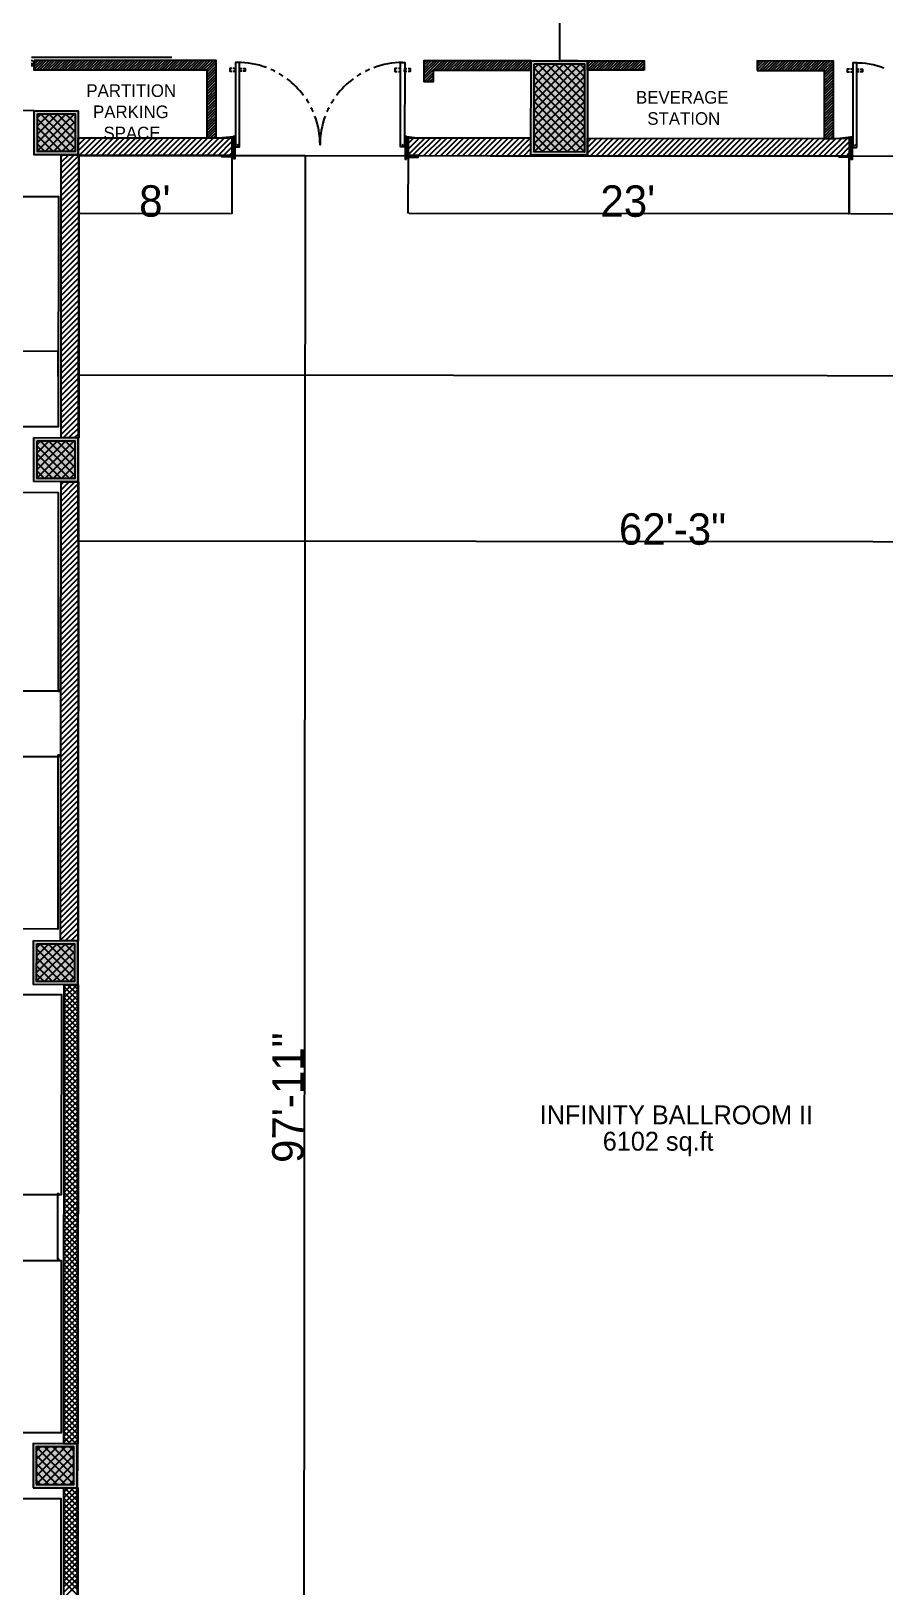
# Model space of a CAD drawing. Header units: millimetres. Extents: x -957 to 3394, y -3 to 3008.
# Drawn here: x 683 to 1217, y 1231 to 2205 of the extents above; entities that cross this region are included whole.
import ezdxf

# ---------------------------------------------------------------- set-up
doc = ezdxf.new("R2010")
doc.units = ezdxf.units.MM
for name, color, linetype in [('HATCHES', 7, 'CONTINUOUS'), ('PDF_0', 7, 'CONTINUOUS'), ('PDF_FRAMING-COLUMN', 7, 'CONTINUOUS'), ('PDF_FRAMING-COLUMN_HATCH', 7, 'CONTINUOUS'), ('PDF_HATCH', 7, 'CONTINUOUS'), ('PDF_I-DOOR', 7, 'CONTINUOUS'), ('PDF_I-DOOR-OPEN', 7, 'CONTINUOUS'), ('PDF_I-FURN-FIXD', 7, 'CONTINUOUS'), ('PDF_ID_LAYER', 7, 'CONTINUOUS'), ('PDF_SHREM-CAD_6_CABLE', 7, 'CONTINUOUS'), ('PDF_SHREM_ACOUSTIC_WALL', 7, 'CONTINUOUS'), ('PDF_SHREM_COMMENTS', 7, 'CONTINUOUS'), ('PDF_SHREM_NON_ACOUSTIC_WAL', 7, 'CONTINUOUS'), ('PDF_TEXT', 7, 'CONTINUOUS')]:
    doc.layers.add(name, color=color, linetype=linetype)
doc.styles.add('PDF_ARIAL', font='PDF_ARIAL')

msp = doc.modelspace()

# ---------------------------------------------------------------- linework, layer by layer
at = {"layer": 'HATCHES', "color": 253}
msp.add_lwpolyline([(712.53, 2126.9), (3285.08, 2124.7), (3284.08, 953.45), (711.53, 951.72), (712.53, 2126.9)], dxfattribs=at)
at = {"layer": 'PDF_0'}
for points in [[(1013.37, 2355.95), (1013.22, 2186.82)], [(682.65, 2186.44), (684.38, 2185.74), (684.38, 2182.99), (682.65, 2182.99)], [(1013.02, 2185.84), (1013.42, 2186.23)], [(1024.62, 2186.03), (1013.21, 2186.04)], [(712.53, 2126.9), (712.5, 2090.67)], [(783.78, 2126.85), (853.95, 2126.79)], [(808.26, 2126.82), (808.23, 2090.59)], [(853.74, 2126.59), (854.14, 2126.98)], [(918.39, 2126.73), (918.35, 2090.68)], [(712.3, 2090.48), (712.7, 2090.87)], [(713.29, 2090.67), (807.44, 2090.59)], [(808.03, 2090.4), (808.43, 2090.79)], [(918.16, 2090.49), (918.55, 2090.88)], [(919.14, 2090.68), (1193.57, 2090.45)], [(1195.14, 2090.45), (1303.69, 2090.36)], [(712.49, 2080.25), (712.41, 1989.58)], [(403.45, 2004.72), (698.86, 2004.46)], [(699.45, 2004.27), (699.84, 2004.66)], [(699.63, 1988.68), (699.64, 2004.47)], [(712.22, 1989.4), (712.61, 1989.79)], [(711.94, 1936.55), (711.89, 1885.75)], [(711.7, 1885.56), (712.09, 1885.95)]]:
    msp.add_lwpolyline(points, dxfattribs=at)
for points in [[(1194.35, 2090.44), (1194.39, 2126.49)], [(1194.55, 2090.65), (1194.16, 2090.25)]]:
    msp.add_lwpolyline(points, close=True, dxfattribs=at)
at = {"layer": 'PDF_FRAMING-COLUMN'}
for points in [[(995.33, 2186.05), (1030.72, 2186.02), (1030.67, 2127.03), (995.28, 2127.06)], [(997.29, 2184.09), (1028.76, 2184.06), (1028.71, 2129), (997.24, 2129.02)], [(684.59, 2154.85), (712.12, 2154.83), (712.1, 2127.3), (684.57, 2127.32)], [(686.56, 2152.89), (710.15, 2152.87), (710.13, 2129.27), (686.54, 2129.29)], [(684.42, 1950.34), (711.95, 1950.31), (711.92, 1922.78), (684.39, 1922.81)], [(686.38, 1948.37), (709.98, 1948.35), (709.96, 1924.75), (686.36, 1924.77)], [(684.15, 1635.7), (711.68, 1635.67), (711.65, 1608.14), (684.12, 1608.16)], [(686.11, 1633.73), (709.71, 1633.71), (709.69, 1610.11), (686.09, 1610.13)], [(683.85, 1293.52), (711.39, 1293.5), (711.41, 1321.03), (683.88, 1321.05)], [(685.82, 1295.49), (709.42, 1295.47), (709.44, 1319.07), (685.84, 1319.09)]]:
    msp.add_lwpolyline(points, close=True, dxfattribs=at)
at = {"layer": 'PDF_FRAMING-COLUMN_HATCH'}
for points in [[(997.26, 2149.97), (1028.75, 2181.41)], [(997.27, 2160.4), (1020.98, 2184.07)], [(997.27, 2155.18), (1026.19, 2184.06)], [(997.28, 2176.04), (1005.33, 2184.08)], [(997.28, 2170.83), (1010.55, 2184.07)], [(997.28, 2165.61), (1015.76, 2184.07)], [(997.29, 2181.26), (1000.12, 2184.08)], [(1028.73, 2149.94), (997.29, 2181.43)], [(1028.73, 2155.16), (999.85, 2184.08)], [(1028.74, 2160.37), (1005.07, 2184.08)], [(1028.74, 2165.59), (1010.28, 2184.07)], [(1028.74, 2170.8), (1015.5, 2184.07)], [(1028.75, 2176.02), (1020.71, 2184.07)], [(1028.75, 2181.23), (1025.93, 2184.06)], [(997.25, 2139.54), (1028.74, 2170.98)], [(997.26, 2144.75), (1028.75, 2176.19)], [(1028.72, 2144.73), (997.28, 2176.22)], [(1028.72, 2139.51), (997.28, 2171)], [(997.24, 2129.11), (1028.74, 2160.55)], [(997.25, 2134.33), (1028.74, 2165.76)], [(1028.71, 2129.08), (997.27, 2160.58)], [(1028.71, 2134.3), (997.28, 2165.79)], [(686.54, 2140.1), (699.34, 2152.88)], [(686.54, 2134.88), (704.56, 2152.87)], [(686.54, 2129.67), (709.77, 2152.87)], [(686.55, 2150.53), (688.92, 2152.88)], [(686.55, 2145.31), (694.13, 2152.88)], [(710.14, 2131.21), (688.5, 2152.89)], [(710.14, 2136.43), (693.71, 2152.88)], [(710.14, 2141.64), (698.93, 2152.88)], [(710.15, 2146.86), (704.14, 2152.87)], [(710.15, 2152.07), (709.36, 2152.87)], [(1023.58, 2129), (997.27, 2155.36)], [(1002.37, 2129.02), (1028.73, 2155.33)], [(706.86, 2129.27), (686.55, 2149.62)], [(701.65, 2129.28), (686.55, 2144.4)], [(691.37, 2129.28), (710.15, 2148.03)], [(696.58, 2129.28), (710.15, 2142.82)], [(1018.37, 2129), (997.26, 2150.15)], [(1013.15, 2129.01), (997.26, 2144.93)], [(1007.58, 2129.01), (1028.73, 2150.12)], [(1012.8, 2129.01), (1028.72, 2144.91)], [(696.43, 2129.28), (686.54, 2139.19)], [(691.22, 2129.28), (686.54, 2133.97)], [(701.8, 2129.28), (710.14, 2137.6)], [(707.01, 2129.27), (710.14, 2132.39)], [(1007.94, 2129.01), (997.25, 2139.72)], [(1002.72, 2129.02), (997.25, 2134.5)], [(1018.01, 2129.01), (1028.72, 2139.69)], [(1023.23, 2129), (1028.71, 2134.48)], [(997.51, 2129.02), (997.24, 2129.29)], [(1028.44, 2129), (1028.71, 2129.26)], [(686.36, 1925.15), (709.6, 1948.35)], [(686.37, 1940.8), (693.96, 1948.36)], [(686.37, 1935.58), (699.17, 1948.36)], [(686.37, 1930.37), (704.38, 1948.35)], [(686.38, 1946.01), (688.74, 1948.37)], [(709.96, 1926.7), (688.33, 1948.37)], [(709.96, 1931.91), (693.54, 1948.36)], [(709.97, 1937.13), (698.75, 1948.36)], [(709.97, 1942.34), (703.97, 1948.35)], [(709.98, 1947.55), (709.18, 1948.35)], [(701.47, 1924.76), (686.37, 1939.89)], [(706.69, 1924.75), (686.38, 1945.1)], [(691.19, 1924.77), (709.97, 1943.52)], [(696.41, 1924.76), (709.97, 1938.3)], [(691.05, 1924.77), (686.36, 1929.46)], [(696.26, 1924.76), (686.37, 1934.67)], [(701.62, 1924.76), (709.97, 1933.09)], [(706.84, 1924.75), (709.96, 1927.87)], [(686.09, 1610.51), (709.33, 1633.71)], [(686.1, 1620.94), (698.9, 1633.72)], [(686.1, 1615.72), (704.12, 1633.71)], [(701.21, 1610.12), (686.1, 1625.24)], [(686.11, 1631.37), (688.47, 1633.73)], [(686.11, 1626.15), (693.69, 1633.72)], [(706.42, 1610.11), (686.11, 1630.46)], [(709.69, 1612.05), (688.06, 1633.73)], [(690.93, 1610.13), (709.71, 1628.87)], [(709.7, 1617.27), (693.27, 1633.72)], [(709.7, 1622.48), (698.49, 1633.72)], [(709.7, 1627.7), (703.7, 1633.71)], [(709.71, 1632.91), (708.91, 1633.71)], [(695.99, 1610.12), (686.1, 1620.03)], [(696.14, 1610.12), (709.7, 1623.66)], [(701.35, 1610.12), (709.7, 1618.44)], [(690.78, 1610.13), (686.1, 1614.81)], [(706.57, 1610.11), (709.69, 1613.23)], [(685.82, 1295.49), (709.44, 1319.07)], [(685.83, 1305.92), (699.01, 1319.07)], [(685.83, 1300.7), (704.23, 1319.07)], [(709.42, 1295.47), (685.84, 1319.09)], [(685.84, 1316.35), (688.58, 1319.08)], [(685.84, 1311.13), (693.8, 1319.08)], [(704.21, 1295.47), (685.84, 1313.87)], [(691.04, 1295.48), (709.44, 1313.85)], [(709.42, 1300.68), (691.06, 1319.08)], [(709.43, 1305.9), (696.27, 1319.08)], [(709.43, 1311.11), (701.49, 1319.07)], [(709.44, 1316.33), (706.7, 1319.07)], [(698.99, 1295.48), (685.83, 1308.66)], [(696.25, 1295.48), (709.43, 1308.64)], [(688.56, 1295.49), (685.82, 1298.23)], [(693.78, 1295.48), (685.83, 1303.44)], [(701.47, 1295.47), (709.43, 1303.42)], [(706.68, 1295.47), (709.42, 1298.21)]]:
    msp.add_lwpolyline(points, dxfattribs=at)
for points in [[(995.33, 2186.05), (1030.72, 2186.02), (995.28, 2127.06), (1030.67, 2127.03)], [(997.29, 2184.09), (1028.76, 2184.06), (997.24, 2129.02), (1028.71, 2129)], [(684.59, 2154.85), (712.12, 2154.83), (684.57, 2127.32), (712.1, 2127.3)], [(686.56, 2152.89), (710.15, 2152.87), (686.54, 2129.29), (710.13, 2129.27)], [(684.42, 1950.34), (711.95, 1950.31), (684.39, 1922.81), (711.92, 1922.78)], [(686.38, 1948.37), (709.98, 1948.35), (686.36, 1924.77), (709.96, 1924.75)], [(684.15, 1635.7), (711.68, 1635.67), (684.12, 1608.16), (711.65, 1608.14)], [(686.11, 1633.73), (709.71, 1633.71), (686.09, 1610.13), (709.69, 1610.11)], [(683.85, 1293.52), (711.39, 1293.5), (683.88, 1321.05), (711.41, 1321.03)], [(685.82, 1295.49), (709.42, 1295.47), (685.84, 1319.09), (709.44, 1319.07)]]:
    msp.add_solid(points, dxfattribs=at)
at = {"layer": 'PDF_HATCH'}
msp.add_lwpolyline([(683.37, 2184.74), (683.25, 2184.01)], close=True, dxfattribs=at)
for points in [[(683.32, 2184.1), (683.32, 2184.56)], [(684.61, 2182.31), (688.63, 2186.32)], [(684.61, 2180.57), (690.37, 2186.31)], [(684.62, 2185.78), (685.15, 2186.32)], [(684.62, 2184.05), (686.89, 2186.32)], [(686.2, 2180.42), (692.11, 2186.31)], [(687.94, 2180.42), (693.84, 2186.31)], [(689.68, 2180.42), (695.58, 2186.31)], [(691.42, 2180.41), (697.32, 2186.31)], [(693.15, 2180.41), (699.06, 2186.31)], [(694.89, 2180.41), (700.8, 2186.31)], [(696.63, 2180.41), (702.54, 2186.3)], [(698.37, 2180.41), (704.27, 2186.3)], [(700.11, 2180.41), (706.01, 2186.3)], [(701.85, 2180.4), (707.75, 2186.3)], [(703.58, 2180.4), (709.49, 2186.3)], [(705.32, 2180.4), (711.23, 2186.3)], [(707.06, 2180.4), (712.96, 2186.29)], [(708.8, 2180.4), (714.7, 2186.29)], [(710.54, 2180.4), (716.44, 2186.29)], [(712.27, 2180.4), (718.18, 2186.29)], [(714.01, 2180.39), (719.92, 2186.29)], [(715.75, 2180.39), (721.66, 2186.29)], [(717.49, 2180.39), (723.39, 2186.29)], [(719.23, 2180.39), (725.13, 2186.28)], [(720.97, 2180.39), (726.87, 2186.28)], [(722.7, 2180.39), (728.61, 2186.28)], [(724.44, 2180.39), (730.35, 2186.28)], [(726.18, 2180.38), (732.08, 2186.28)], [(727.92, 2180.38), (733.82, 2186.28)], [(729.66, 2180.38), (735.56, 2186.28)], [(731.39, 2180.38), (737.3, 2186.27)], [(733.13, 2180.38), (739.04, 2186.27)], [(734.87, 2180.38), (740.77, 2186.27)], [(736.61, 2180.38), (742.51, 2186.27)], [(738.35, 2180.37), (744.25, 2186.27)], [(740.08, 2180.37), (745.99, 2186.27)], [(741.82, 2180.37), (747.73, 2186.27)], [(743.56, 2180.37), (749.47, 2186.26)], [(745.3, 2180.37), (751.2, 2186.26)], [(747.04, 2180.37), (752.94, 2186.26)], [(748.78, 2180.36), (754.68, 2186.26)], [(750.51, 2180.36), (756.42, 2186.26)], [(752.25, 2180.36), (758.16, 2186.26)], [(753.99, 2180.36), (759.89, 2186.25)], [(755.73, 2180.36), (761.63, 2186.25)], [(757.47, 2180.36), (763.37, 2186.25)], [(759.2, 2180.36), (765.11, 2186.25)], [(760.94, 2180.35), (766.85, 2186.25)], [(762.68, 2180.35), (768.59, 2186.25)], [(764.42, 2180.35), (770.32, 2186.25)], [(766.16, 2180.35), (772.06, 2186.24)], [(767.9, 2180.35), (773.8, 2186.24)], [(769.63, 2180.35), (775.54, 2186.24)], [(771.37, 2180.35), (777.28, 2186.24)], [(773.11, 2180.34), (779.01, 2186.24)], [(774.85, 2180.34), (780.75, 2186.24)], [(776.59, 2180.34), (782.49, 2186.24)], [(778.32, 2180.34), (784.23, 2186.23)], [(780.06, 2180.34), (785.97, 2186.23)], [(781.8, 2180.34), (787.71, 2186.23)], [(783.54, 2180.33), (789.44, 2186.23)], [(785.28, 2180.33), (791.18, 2186.23)], [(787.02, 2180.33), (792.92, 2186.23)], [(788.75, 2180.33), (794.66, 2186.23)], [(790.49, 2180.33), (796.4, 2186.22)], [(792.23, 2180.33), (798.13, 2186.22)], [(792.48, 2177.11), (798.39, 2183)], [(792.48, 2175.37), (798.39, 2181.27)], [(792.49, 2178.85), (798.39, 2184.74)], [(928.33, 2174.59), (939.86, 2186.09)], [(928.34, 2185.02), (929.43, 2186.1)], [(928.34, 2183.28), (931.17, 2186.1)], [(928.34, 2181.54), (932.91, 2186.1)], [(928.34, 2179.8), (934.64, 2186.1)], [(928.34, 2178.07), (936.38, 2186.1)], [(928.34, 2176.33), (938.12, 2186.1)], [(935.69, 2180.2), (941.6, 2186.09)], [(937.43, 2180.2), (943.34, 2186.09)], [(939.17, 2180.2), (945.07, 2186.09)], [(940.91, 2180.19), (946.81, 2186.09)], [(942.64, 2180.19), (948.55, 2186.09)], [(944.38, 2180.19), (950.29, 2186.09)], [(946.12, 2180.19), (952.03, 2186.08)], [(947.86, 2180.19), (953.76, 2186.08)], [(949.6, 2180.19), (955.5, 2186.08)], [(951.34, 2180.19), (957.24, 2186.08)], [(953.07, 2180.18), (958.98, 2186.08)], [(954.81, 2180.18), (960.72, 2186.08)], [(956.55, 2180.18), (962.45, 2186.08)], [(958.29, 2180.18), (964.19, 2186.07)], [(960.03, 2180.18), (965.93, 2186.07)], [(961.76, 2180.18), (967.67, 2186.07)], [(963.5, 2180.18), (969.41, 2186.07)], [(965.24, 2180.17), (971.15, 2186.07)], [(966.98, 2180.17), (972.88, 2186.07)], [(968.72, 2180.17), (974.62, 2186.07)], [(970.46, 2180.17), (976.36, 2186.06)], [(972.19, 2180.17), (978.1, 2186.06)], [(973.93, 2180.17), (979.84, 2186.06)], [(975.67, 2180.16), (981.57, 2186.06)], [(977.41, 2180.16), (983.31, 2186.06)], [(979.15, 2180.16), (985.05, 2186.06)], [(980.88, 2180.16), (986.79, 2186.05)], [(982.62, 2180.16), (988.53, 2186.05)], [(984.36, 2180.16), (990.27, 2186.05)], [(986.1, 2180.16), (992, 2186.05)], [(987.84, 2180.15), (993.74, 2186.05)], [(989.58, 2180.15), (995.33, 2185.89)], [(991.31, 2180.15), (995.32, 2184.16)], [(993.05, 2180.15), (995.32, 2182.42)], [(994.79, 2180.15), (995.32, 2180.68)], [(1030.72, 2185.7), (1031.05, 2186.02)], [(1030.72, 2183.96), (1032.79, 2186.02)], [(1030.72, 2182.22), (1034.53, 2186.02)], [(1030.72, 2180.48), (1036.26, 2186.02)], [(1032.1, 2180.12), (1038, 2186.02)], [(1033.84, 2180.12), (1039.74, 2186.02)], [(1035.57, 2180.12), (1041.48, 2186.01)], [(1037.31, 2180.12), (1043.22, 2186.01)], [(1039.05, 2180.12), (1044.95, 2186.01)], [(1040.79, 2180.11), (1046.69, 2186.01)], [(1042.53, 2180.11), (1048.43, 2186.01)], [(1044.26, 2180.11), (1050.17, 2186.01)], [(1046, 2180.11), (1051.91, 2186.01)], [(1047.74, 2180.11), (1053.65, 2186)], [(1049.48, 2180.11), (1055.38, 2186)], [(1051.22, 2180.11), (1057.12, 2186)], [(1052.95, 2180.1), (1058.86, 2186)], [(1054.69, 2180.1), (1060.6, 2186)], [(1056.43, 2180.1), (1062.34, 2186)], [(1058.17, 2180.1), (1064.07, 2185.99)], [(1059.91, 2180.1), (1065.81, 2185.99)], [(1061.65, 2180.1), (1066.02, 2184.47)], [(1063.38, 2180.1), (1066.02, 2182.73)], [(1065.12, 2180.09), (1066.02, 2180.99)], [(1136.81, 2180.46), (1142.29, 2185.93)], [(1136.82, 2185.67), (1137.08, 2185.93)], [(1136.82, 2183.94), (1138.82, 2185.93)], [(1136.82, 2182.2), (1140.55, 2185.93)], [(1138.12, 2180.03), (1144.03, 2185.93)], [(1139.86, 2180.03), (1145.77, 2185.92)], [(1141.6, 2180.03), (1147.51, 2185.92)], [(1143.34, 2180.03), (1149.24, 2185.92)], [(1145.08, 2180.03), (1150.98, 2185.92)], [(1146.82, 2180.02), (1152.72, 2185.92)], [(1148.55, 2180.02), (1154.46, 2185.92)], [(1150.29, 2180.02), (1156.2, 2185.92)], [(1152.03, 2180.02), (1157.93, 2185.91)], [(1153.77, 2180.02), (1159.67, 2185.91)], [(1155.51, 2180.02), (1161.41, 2185.91)], [(1157.24, 2180.02), (1163.15, 2185.91)], [(1158.98, 2180.01), (1164.89, 2185.91)], [(1160.72, 2180.01), (1166.63, 2185.91)], [(1162.46, 2180.01), (1168.36, 2185.91)], [(1164.2, 2180.01), (1170.1, 2185.9)], [(1165.94, 2180.01), (1171.84, 2185.9)], [(1167.67, 2180.01), (1173.58, 2185.9)], [(1169.41, 2180), (1175.32, 2185.9)], [(1171.15, 2180), (1177.05, 2185.9)], [(1172.89, 2180), (1178.79, 2185.9)], [(1174.63, 2180), (1180.53, 2185.9)], [(1176.36, 2180), (1182.27, 2185.89)], [(1178.1, 2180), (1184.01, 2185.89)], [(1178.62, 2178.78), (1184.53, 2184.67)], [(1178.62, 2177.04), (1184.53, 2182.94)], [(1178.62, 2175.3), (1184.52, 2181.2)], [(792.47, 2164.94), (798.38, 2170.84)], [(792.48, 2173.63), (798.39, 2179.53)], [(792.48, 2171.89), (798.39, 2177.79)], [(792.48, 2170.16), (798.38, 2176.05)], [(792.48, 2168.42), (798.38, 2174.31)], [(792.48, 2166.68), (798.38, 2172.57)], [(928.61, 2173.13), (934.24, 2178.75)], [(930.34, 2173.12), (934.24, 2177.01)], [(932.08, 2173.12), (934.23, 2175.27)], [(933.82, 2173.12), (934.23, 2173.53)], [(1178.61, 2168.35), (1184.52, 2174.25)], [(1178.61, 2166.61), (1184.52, 2172.51)], [(1178.61, 2164.87), (1184.52, 2170.77)], [(1178.62, 2173.57), (1184.52, 2179.46)], [(1178.62, 2171.83), (1184.52, 2177.72)], [(1178.62, 2170.09), (1184.52, 2175.98)], [(792.47, 2163.2), (798.38, 2169.1)], [(792.47, 2161.47), (798.38, 2167.36)], [(792.47, 2159.73), (798.37, 2165.62)], [(792.47, 2157.99), (798.37, 2163.88)], [(792.47, 2156.25), (798.37, 2162.15)], [(1178.6, 2157.92), (1184.51, 2163.82)], [(1178.6, 2156.18), (1184.51, 2162.08)], [(1178.61, 2163.14), (1184.51, 2169.03)], [(1178.61, 2161.4), (1184.51, 2167.29)], [(1178.61, 2159.66), (1184.51, 2165.55)], [(792.46, 2152.77), (798.37, 2158.67)], [(792.46, 2151.04), (798.37, 2156.93)], [(792.46, 2149.3), (798.37, 2155.19)], [(792.46, 2147.56), (798.36, 2153.45)], [(792.46, 2145.82), (798.36, 2151.72)], [(792.47, 2154.51), (798.37, 2160.41)], [(1178.59, 2145.75), (1184.5, 2151.65)], [(1178.6, 2154.45), (1184.51, 2160.34)], [(1178.6, 2152.71), (1184.5, 2158.6)], [(1178.6, 2150.97), (1184.5, 2156.86)], [(1178.6, 2149.23), (1184.5, 2155.13)], [(1178.6, 2147.49), (1184.5, 2153.39)], [(792.45, 2140.61), (798.36, 2146.5)], [(792.45, 2138.87), (798.36, 2144.76)], [(792.46, 2144.08), (798.36, 2149.98)], [(792.46, 2142.35), (798.36, 2148.24)], [(793.17, 2137.85), (798.36, 2143.03)], [(794.91, 2137.85), (798.35, 2141.29)], [(1178.59, 2144.02), (1184.5, 2149.91)], [(1178.59, 2142.28), (1184.5, 2148.17)], [(1178.59, 2140.54), (1184.49, 2146.43)], [(1178.59, 2138.8), (1184.49, 2144.7)], [(1179.04, 2137.52), (1184.49, 2142.96)], [(1180.78, 2137.52), (1184.49, 2141.22)], [(712.1, 2133.28), (716.75, 2137.92)], [(712.1, 2129.8), (720.22, 2137.91)], [(712.11, 2136.76), (713.27, 2137.92)], [(712.68, 2126.91), (723.7, 2137.91)], [(716.15, 2126.9), (727.18, 2137.91)], [(719.63, 2126.9), (730.65, 2137.9)], [(723.11, 2126.9), (734.13, 2137.9)], [(726.58, 2126.89), (737.61, 2137.9)], [(730.06, 2126.89), (741.08, 2137.89)], [(733.54, 2126.89), (744.56, 2137.89)], [(737.01, 2126.89), (748.03, 2137.89)], [(740.49, 2126.88), (751.51, 2137.89)], [(743.96, 2126.88), (754.99, 2137.88)], [(747.44, 2126.88), (758.46, 2137.88)], [(750.92, 2126.87), (761.94, 2137.88)], [(754.39, 2126.87), (765.42, 2137.87)], [(757.87, 2126.87), (768.89, 2137.87)], [(761.35, 2126.86), (772.37, 2137.87)], [(764.82, 2126.86), (775.84, 2137.87)], [(768.3, 2126.86), (779.32, 2137.86)], [(771.78, 2126.86), (782.8, 2137.86)], [(775.25, 2126.85), (786.27, 2137.86)], [(778.73, 2126.85), (789.75, 2137.85)], [(782.2, 2126.85), (793.23, 2137.85)], [(785.68, 2126.84), (796.7, 2137.85)], [(789.16, 2126.84), (800.18, 2137.84)], [(792.63, 2126.84), (803.66, 2137.84)], [(796.11, 2126.84), (807.13, 2137.84)], [(796.65, 2137.85), (798.35, 2139.55)], [(799.59, 2126.83), (808.27, 2135.5)], [(803.06, 2126.83), (808.27, 2132.02)], [(918.39, 2134.29), (921.85, 2137.74)], [(918.39, 2130.81), (925.33, 2137.74)], [(918.39, 2127.33), (928.8, 2137.73)], [(921.26, 2126.73), (932.28, 2137.73)], [(924.73, 2126.73), (935.76, 2137.73)], [(928.21, 2126.72), (939.23, 2137.73)], [(931.69, 2126.72), (942.71, 2137.72)], [(935.16, 2126.72), (946.19, 2137.72)], [(938.64, 2126.71), (949.66, 2137.72)], [(942.12, 2126.71), (953.14, 2137.71)], [(945.59, 2126.71), (956.61, 2137.71)], [(949.07, 2126.7), (960.09, 2137.71)], [(952.54, 2126.7), (963.57, 2137.7)], [(956.02, 2126.7), (967.04, 2137.7)], [(959.5, 2126.7), (970.52, 2137.7)], [(962.97, 2126.69), (974, 2137.7)], [(966.45, 2126.69), (977.47, 2137.69)], [(969.93, 2126.69), (980.95, 2137.69)], [(973.4, 2126.68), (984.42, 2137.69)], [(976.88, 2126.68), (987.9, 2137.68)], [(980.36, 2126.68), (991.38, 2137.68)], [(983.83, 2126.67), (994.85, 2137.68)], [(987.31, 2126.67), (995.28, 2134.63)], [(1030.67, 2128.28), (1040.05, 2137.64)], [(1030.68, 2135.24), (1033.09, 2137.65)], [(1030.68, 2131.76), (1036.57, 2137.64)], [(1032.5, 2126.63), (1043.52, 2137.64)], [(1035.98, 2126.63), (1047, 2137.63)], [(1039.45, 2126.63), (1050.48, 2137.63)], [(1042.93, 2126.62), (1053.95, 2137.63)], [(1046.41, 2126.62), (1057.43, 2137.62)], [(1049.88, 2126.62), (1060.9, 2137.62)], [(1053.36, 2126.62), (1064.38, 2137.62)], [(1056.83, 2126.61), (1067.86, 2137.62)], [(1060.31, 2126.61), (1071.33, 2137.61)], [(1063.79, 2126.61), (1074.81, 2137.61)], [(1067.26, 2126.6), (1078.29, 2137.61)], [(1070.74, 2126.6), (1081.76, 2137.6)], [(1074.22, 2126.6), (1085.24, 2137.6)], [(1077.69, 2126.59), (1088.71, 2137.6)], [(1081.17, 2126.59), (1092.19, 2137.59)], [(1084.65, 2126.59), (1095.67, 2137.59)], [(1088.12, 2126.59), (1099.14, 2137.59)], [(1091.6, 2126.58), (1102.62, 2137.59)], [(1095.07, 2126.58), (1106.1, 2137.58)], [(1098.55, 2126.58), (1109.57, 2137.58)], [(1102.03, 2126.57), (1113.05, 2137.58)], [(1105.5, 2126.57), (1116.53, 2137.57)], [(1108.98, 2126.57), (1120, 2137.57)], [(1112.46, 2126.56), (1123.48, 2137.57)], [(1115.93, 2126.56), (1126.95, 2137.56)], [(1119.41, 2126.56), (1130.43, 2137.56)], [(1122.89, 2126.56), (1133.91, 2137.56)], [(1126.36, 2126.55), (1137.38, 2137.56)], [(1129.84, 2126.55), (1140.86, 2137.55)], [(1133.31, 2126.55), (1144.34, 2137.55)], [(1136.79, 2126.54), (1147.81, 2137.55)], [(1140.27, 2126.54), (1151.29, 2137.54)], [(1143.74, 2126.54), (1154.77, 2137.54)], [(1147.22, 2126.53), (1158.24, 2137.54)], [(1150.7, 2126.53), (1161.72, 2137.54)], [(1154.17, 2126.53), (1165.19, 2137.53)], [(1157.65, 2126.53), (1168.67, 2137.53)], [(1161.12, 2126.52), (1172.15, 2137.53)], [(1164.6, 2126.52), (1175.62, 2137.52)], [(1168.08, 2126.52), (1179.1, 2137.52)], [(1171.55, 2126.51), (1182.58, 2137.52)], [(1175.03, 2126.51), (1186.05, 2137.51)], [(1178.51, 2126.51), (1189.53, 2137.51)], [(1181.98, 2126.51), (1193, 2137.51)], [(1182.52, 2137.52), (1184.49, 2139.48)], [(1184.26, 2137.52), (1184.49, 2137.74)], [(1185.46, 2126.5), (1194.39, 2135.42)], [(1188.94, 2126.5), (1194.39, 2131.94)], [(701.51, 2122.71), (706.12, 2127.31)], [(701.51, 2119.23), (709.6, 2127.3)], [(701.51, 2115.76), (712.53, 2126.76)], [(701.51, 2112.28), (712.53, 2123.28)], [(701.52, 2126.19), (702.64, 2127.31)], [(806.54, 2126.83), (808.26, 2128.55)], [(990.78, 2126.67), (995.28, 2131.16)], [(994.26, 2126.67), (995.28, 2127.68)], [(1192.41, 2126.5), (1194.39, 2128.47)], [(701.5, 2108.8), (712.52, 2119.81)], [(701.5, 2105.33), (712.52, 2116.33)], [(701.5, 2101.85), (712.52, 2112.85)], [(701.49, 2098.37), (712.52, 2109.38)], [(701.49, 2094.9), (712.51, 2105.9)], [(701.49, 2091.42), (712.51, 2102.43)], [(701.48, 2084.47), (712.5, 2095.47)], [(701.49, 2087.95), (712.51, 2098.95)], [(701.47, 2074.04), (712.5, 2085.04)], [(701.48, 2080.99), (712.5, 2092)], [(701.48, 2077.52), (712.5, 2088.52)], [(701.46, 2063.61), (712.49, 2074.61)], [(701.47, 2070.56), (712.49, 2081.57)], [(701.47, 2067.09), (712.49, 2078.09)], [(701.46, 2060.14), (712.48, 2071.14)], [(701.46, 2056.66), (712.48, 2067.66)], [(701.46, 2053.18), (712.48, 2064.19)], [(701.45, 2049.71), (712.47, 2060.71)], [(701.45, 2046.23), (712.47, 2057.23)], [(701.45, 2042.75), (712.47, 2053.76)], [(701.44, 2039.28), (712.47, 2050.28)], [(701.44, 2035.8), (712.46, 2046.8)], [(701.43, 2028.85), (712.46, 2039.85)], [(701.43, 2025.37), (712.45, 2036.37)], [(701.44, 2032.32), (712.46, 2043.33)], [(701.42, 2014.94), (712.44, 2025.95)], [(701.43, 2021.9), (712.45, 2032.9)], [(701.43, 2018.42), (712.45, 2029.42)], [(701.41, 2004.51), (712.44, 2015.52)], [(701.42, 2011.47), (712.44, 2022.47)], [(701.42, 2007.99), (712.44, 2018.99)], [(701.4, 1994.08), (712.43, 2005.09)], [(701.41, 2001.04), (712.43, 2012.04)], [(701.41, 1997.56), (712.43, 2008.56)], [(701.4, 1990.61), (712.42, 2001.61)], [(701.4, 1987.13), (712.42, 1998.14)], [(701.39, 1980.18), (712.41, 1991.18)], [(701.39, 1976.7), (712.41, 1987.71)], [(701.4, 1983.66), (712.42, 1994.66)], [(701.38, 1969.75), (712.41, 1980.75)], [(701.38, 1966.27), (712.4, 1977.28)], [(701.39, 1973.23), (712.41, 1984.23)], [(701.37, 1955.85), (712.39, 1966.85)], [(701.38, 1962.8), (712.4, 1973.8)], [(701.38, 1959.32), (712.4, 1970.32)], [(701.37, 1952.37), (712.39, 1963.37)], [(702.8, 1950.32), (712.39, 1959.9)], [(706.27, 1950.32), (712.39, 1956.42)], [(709.75, 1950.32), (712.38, 1952.94)], [(701.33, 1910.65), (712.36, 1921.66)], [(701.33, 1907.18), (712.35, 1918.18)], [(701.34, 1921.08), (703.05, 1922.79)], [(701.34, 1917.61), (706.53, 1922.79)], [(701.34, 1914.13), (710.01, 1922.78)], [(701.32, 1900.22), (712.35, 1911.23)], [(701.32, 1896.75), (712.34, 1907.75)], [(701.33, 1903.7), (712.35, 1914.7)], [(701.32, 1893.27), (712.34, 1904.27)], [(701.32, 1889.79), (712.34, 1900.8)], [(701.31, 1886.32), (712.33, 1897.32)], [(701.31, 1882.84), (712.33, 1893.85)], [(701.31, 1879.37), (712.33, 1890.37)], [(701.3, 1875.89), (712.33, 1886.89)], [(701.3, 1872.41), (712.32, 1883.42)], [(701.3, 1868.94), (712.32, 1879.94)], [(701.29, 1865.46), (712.32, 1876.46)], [(701.29, 1861.98), (712.31, 1872.99)], [(701.29, 1858.51), (712.31, 1869.51)], [(701.28, 1851.56), (712.3, 1862.56)], [(701.28, 1848.08), (712.3, 1859.08)], [(701.29, 1855.03), (712.31, 1866.03)], [(701.27, 1841.13), (712.3, 1852.13)], [(701.28, 1844.6), (712.3, 1855.61)], [(701.27, 1837.65), (712.29, 1848.65)], [(701.27, 1834.17), (712.29, 1845.18)], [(701.27, 1830.7), (712.29, 1841.7)], [(701.26, 1827.22), (712.28, 1838.22)], [(701.26, 1823.74), (712.28, 1834.75)], [(701.26, 1820.27), (712.28, 1831.27)], [(701.25, 1816.79), (712.28, 1827.79)], [(701.25, 1813.32), (712.27, 1824.32)], [(701.25, 1809.84), (712.27, 1820.84)], [(701.24, 1806.36), (712.27, 1817.37)], [(701.24, 1802.89), (712.26, 1813.89)], [(701.24, 1799.41), (712.26, 1810.41)], [(701.23, 1792.46), (712.25, 1803.46)], [(701.24, 1795.93), (712.26, 1806.94)], [(701.22, 1782.03), (712.25, 1793.03)], [(701.23, 1788.98), (712.25, 1799.98)], [(701.23, 1785.5), (712.25, 1796.51)], [(701.21, 1771.6), (712.24, 1782.6)], [(701.22, 1778.55), (712.24, 1789.56)], [(701.22, 1775.08), (712.24, 1786.08)], [(701.21, 1768.12), (712.23, 1779.13)], [(701.21, 1764.65), (712.23, 1775.65)], [(701.21, 1761.17), (712.23, 1772.17)], [(701.2, 1757.69), (712.22, 1768.7)], [(701.2, 1754.22), (712.22, 1765.22)], [(701.2, 1750.74), (712.22, 1761.74)], [(701.19, 1747.27), (712.22, 1758.27)], [(701.19, 1743.79), (712.21, 1754.79)], [(701.18, 1736.84), (712.21, 1747.84)], [(701.18, 1733.36), (712.2, 1744.36)], [(701.19, 1740.31), (712.21, 1751.32)], [(701.17, 1722.93), (712.19, 1733.93)], [(701.18, 1729.88), (712.2, 1740.89)], [(701.18, 1726.41), (712.2, 1737.41)], [(701.16, 1712.5), (712.19, 1723.5)], [(701.17, 1719.45), (712.19, 1730.46)], [(701.17, 1715.98), (712.19, 1726.98)], [(701.16, 1709.03), (712.18, 1720.03)], [(701.16, 1705.55), (712.18, 1716.55)], [(701.16, 1702.07), (712.18, 1713.08)], [(701.15, 1698.6), (712.17, 1709.6)], [(701.15, 1695.12), (712.17, 1706.12)], [(701.14, 1688.17), (712.17, 1699.17)], [(701.14, 1684.69), (712.16, 1695.69)], [(701.15, 1691.64), (712.17, 1702.65)], [(701.13, 1677.74), (712.16, 1688.74)], [(701.13, 1674.26), (712.15, 1685.27)], [(701.14, 1681.21), (712.16, 1692.22)], [(701.12, 1663.83), (712.14, 1674.84)], [(701.13, 1670.79), (712.15, 1681.79)], [(701.13, 1667.31), (712.15, 1678.31)], [(701.11, 1653.4), (712.14, 1664.41)], [(701.12, 1660.36), (712.14, 1671.36)], [(701.12, 1656.88), (712.14, 1667.88)], [(701.11, 1649.93), (712.13, 1660.93)], [(701.11, 1646.45), (712.13, 1657.45)], [(701.1, 1642.98), (712.13, 1653.98)], [(701.1, 1639.5), (712.12, 1650.5)], [(701.1, 1636.02), (712.12, 1647.03)], [(704.23, 1635.68), (712.12, 1643.55)], [(707.71, 1635.68), (712.11, 1640.07)], [(711.19, 1635.67), (712.11, 1636.6)], [(703.35, 1607.01), (704.49, 1608.15)], [(703.35, 1603.54), (707.97, 1608.14)], [(703.35, 1600.06), (711.44, 1608.14)], [(712.08, 1598.05), (703.35, 1606.79)], [(712.08, 1601.53), (705.47, 1608.15)], [(712.08, 1605), (708.95, 1608.14)], [(703.34, 1593.11), (712.08, 1601.83)], [(703.34, 1589.63), (712.08, 1598.36)], [(703.35, 1596.59), (712.08, 1605.31)], [(712.08, 1594.57), (703.35, 1603.31)], [(712.07, 1591.1), (703.35, 1599.84)], [(712.07, 1587.62), (703.35, 1596.36)], [(703.33, 1582.68), (712.07, 1591.4)], [(703.33, 1579.2), (712.07, 1587.93)], [(703.34, 1586.16), (712.08, 1594.88)], [(712.07, 1584.15), (703.34, 1592.88)], [(712.06, 1580.67), (703.34, 1589.41)], [(703.32, 1568.77), (712.06, 1577.5)], [(703.33, 1575.73), (712.07, 1584.45)], [(712.06, 1573.72), (703.33, 1582.46)], [(703.33, 1572.25), (712.06, 1580.98)], [(712.05, 1570.24), (703.33, 1578.98)], [(712.06, 1577.19), (703.34, 1585.93)], [(703.31, 1558.35), (712.05, 1567.07)], [(703.32, 1565.3), (712.06, 1574.02)], [(703.32, 1561.82), (712.06, 1570.55)], [(712.05, 1559.81), (703.32, 1568.55)], [(712.05, 1566.76), (703.33, 1575.5)], [(712.05, 1563.29), (703.33, 1572.03)], [(703.31, 1554.87), (712.05, 1563.59)], [(703.31, 1551.39), (712.05, 1560.12)], [(712.04, 1549.38), (703.31, 1558.12)], [(712.04, 1556.33), (703.32, 1565.07)], [(712.04, 1552.86), (703.32, 1561.6)], [(703.3, 1547.92), (712.04, 1556.64)], [(703.3, 1544.44), (712.04, 1553.16)], [(703.3, 1540.96), (712.04, 1549.69)], [(712.03, 1538.95), (703.3, 1547.69)], [(712.03, 1545.91), (703.31, 1554.64)], [(712.03, 1542.43), (703.31, 1551.17)], [(703.29, 1534.01), (712.03, 1542.74)], [(703.29, 1530.54), (712.03, 1539.26)], [(703.3, 1537.49), (712.03, 1546.21)], [(712.03, 1535.48), (703.3, 1544.22)], [(712.02, 1532), (703.3, 1540.74)], [(703.28, 1523.58), (712.02, 1532.31)], [(703.28, 1520.11), (712.02, 1528.83)], [(703.29, 1527.06), (712.03, 1535.78)], [(712.02, 1525.05), (703.29, 1533.79)], [(712.01, 1521.57), (703.29, 1530.31)], [(712.02, 1528.52), (703.3, 1537.26)], [(703.27, 1513.15), (712.01, 1521.88)], [(703.27, 1509.68), (712.01, 1518.4)], [(703.28, 1516.63), (712.02, 1525.35)], [(712.01, 1514.62), (703.28, 1523.36)], [(712, 1511.14), (703.28, 1519.88)], [(712.01, 1518.1), (703.29, 1526.83)], [(703.27, 1506.2), (712.01, 1514.92)], [(712, 1504.19), (703.27, 1512.93)], [(703.27, 1502.72), (712, 1511.45)], [(712, 1500.71), (703.27, 1509.45)], [(712, 1507.67), (703.28, 1516.4)], [(703.26, 1499.25), (712, 1507.97)], [(703.26, 1495.77), (712, 1504.5)], [(703.26, 1492.3), (712, 1501.02)], [(711.99, 1490.28), (703.26, 1499.02)], [(711.99, 1497.24), (703.27, 1505.98)], [(711.99, 1493.76), (703.27, 1502.5)], [(703.25, 1488.82), (711.99, 1497.54)], [(703.25, 1485.34), (711.99, 1494.07)], [(703.25, 1481.87), (711.99, 1490.59)], [(711.98, 1486.81), (703.26, 1495.55)], [(711.98, 1483.33), (703.26, 1492.07)], [(703.24, 1478.39), (711.98, 1487.11)], [(703.24, 1474.91), (711.98, 1483.64)], [(703.24, 1471.44), (711.98, 1480.16)], [(711.98, 1479.86), (703.25, 1488.59)], [(711.97, 1476.38), (703.25, 1485.12)], [(711.97, 1472.9), (703.25, 1481.64)], [(703.23, 1464.49), (711.97, 1473.21)], [(703.23, 1461.01), (711.97, 1469.73)], [(711.97, 1469.43), (703.24, 1478.17)], [(703.24, 1467.96), (711.97, 1476.69)], [(711.97, 1465.95), (703.24, 1474.69)], [(711.96, 1462.47), (703.24, 1471.21)], [(703.22, 1454.06), (711.96, 1462.78)], [(703.23, 1457.53), (711.97, 1466.26)], [(711.96, 1455.52), (703.23, 1464.26)], [(711.95, 1452.04), (703.23, 1460.78)], [(711.96, 1459), (703.24, 1467.74)], [(703.22, 1450.58), (711.96, 1459.3)], [(703.22, 1447.1), (711.96, 1455.83)], [(711.95, 1445.09), (703.22, 1453.83)], [(703.22, 1443.63), (711.95, 1452.35)], [(711.94, 1441.62), (703.22, 1450.35)], [(711.95, 1448.57), (703.23, 1457.31)], [(703.21, 1440.15), (711.95, 1448.87)], [(703.21, 1436.67), (711.95, 1445.4)], [(703.21, 1433.2), (711.95, 1441.92)], [(711.94, 1438.14), (703.22, 1446.88)], [(711.94, 1434.66), (703.22, 1443.4)], [(703.2, 1429.72), (711.94, 1438.45)], [(703.2, 1426.25), (711.94, 1434.97)], [(703.2, 1422.77), (711.94, 1431.49)], [(711.94, 1431.19), (703.21, 1439.93)], [(711.93, 1427.71), (703.21, 1436.45)], [(711.93, 1424.23), (703.21, 1432.97)], [(703.19, 1419.29), (711.93, 1428.02)], [(703.19, 1415.82), (711.93, 1424.54)], [(703.19, 1412.34), (711.93, 1421.06)], [(711.93, 1420.76), (703.2, 1429.5)], [(711.92, 1417.28), (703.2, 1426.02)], [(711.92, 1413.8), (703.2, 1422.54)], [(703.18, 1405.39), (711.92, 1414.11)], [(711.92, 1410.33), (703.19, 1419.07)], [(703.19, 1408.86), (711.92, 1417.59)], [(711.92, 1406.85), (703.19, 1415.59)], [(711.91, 1403.38), (703.19, 1412.11)], [(703.17, 1394.96), (711.91, 1403.68)], [(703.18, 1401.91), (711.92, 1410.63)], [(703.18, 1398.43), (711.92, 1407.16)], [(711.91, 1396.42), (703.18, 1405.16)], [(711.9, 1392.95), (703.18, 1401.69)], [(711.91, 1399.9), (703.19, 1408.64)], [(703.16, 1384.53), (711.9, 1393.25)], [(703.17, 1391.48), (711.91, 1400.21)], [(703.17, 1388.01), (711.91, 1396.73)], [(711.9, 1385.99), (703.17, 1394.73)], [(711.9, 1389.47), (703.18, 1398.21)], [(703.16, 1381.05), (711.9, 1389.78)], [(703.16, 1377.58), (711.9, 1386.3)], [(711.89, 1375.57), (703.16, 1384.3)], [(703.16, 1374.1), (711.89, 1382.82)], [(711.89, 1382.52), (703.17, 1391.26)], [(711.89, 1379.04), (703.17, 1387.78)], [(703.15, 1370.62), (711.89, 1379.35)], [(703.15, 1367.15), (711.89, 1375.87)], [(703.15, 1363.67), (711.89, 1372.4)], [(711.89, 1372.09), (703.16, 1380.83)], [(711.88, 1368.61), (703.16, 1377.35)], [(711.88, 1365.14), (703.16, 1373.88)], [(703.14, 1360.2), (711.88, 1368.92)], [(703.14, 1356.72), (711.88, 1365.44)], [(711.88, 1361.66), (703.15, 1370.4)], [(711.87, 1358.18), (703.15, 1366.92)], [(711.87, 1354.71), (703.15, 1363.45)], [(703.13, 1349.77), (711.87, 1358.49)], [(703.13, 1346.29), (711.87, 1355.01)], [(703.14, 1353.24), (711.88, 1361.97)], [(711.87, 1351.23), (703.14, 1359.97)], [(711.86, 1347.75), (703.14, 1356.49)], [(711.86, 1344.28), (703.14, 1353.02)], [(703.12, 1335.86), (711.86, 1344.58)], [(703.13, 1342.81), (711.87, 1351.54)], [(711.86, 1340.8), (703.13, 1349.54)], [(703.13, 1339.34), (711.86, 1348.06)], [(711.86, 1337.33), (703.13, 1346.06)], [(703.11, 1325.43), (711.85, 1334.16)], [(703.12, 1332.38), (711.86, 1341.11)], [(703.12, 1328.91), (711.86, 1337.63)], [(711.85, 1326.9), (703.12, 1335.64)], [(711.85, 1333.85), (703.13, 1342.59)], [(711.85, 1330.37), (703.13, 1339.11)], [(703.11, 1321.96), (711.85, 1330.68)], [(707.28, 1321.03), (703.11, 1325.21)], [(711.84, 1323.42), (703.12, 1332.16)], [(710.76, 1321.03), (703.12, 1328.68)], [(705.67, 1321.04), (711.85, 1327.2)], [(709.15, 1321.03), (711.84, 1323.73)], [(703.8, 1321.04), (703.11, 1321.73)], [(703.07, 1276.76), (711.81, 1285.49)], [(703.08, 1290.67), (705.93, 1293.5)], [(703.08, 1287.19), (709.4, 1293.5)], [(703.08, 1283.72), (711.82, 1292.44)], [(711.81, 1281.7), (703.08, 1290.44)], [(703.08, 1280.24), (711.81, 1288.96)], [(711.81, 1278.23), (703.08, 1286.97)], [(711.81, 1285.18), (703.5, 1293.51)], [(711.81, 1288.66), (706.98, 1293.5)], [(711.82, 1292.13), (710.45, 1293.5)], [(703.06, 1266.33), (711.8, 1275.06)], [(703.07, 1273.29), (711.81, 1282.01)], [(703.07, 1269.81), (711.81, 1278.53)], [(711.8, 1267.8), (703.07, 1276.54)], [(711.8, 1274.75), (703.08, 1283.49)], [(711.8, 1271.28), (703.08, 1280.01)], [(703.06, 1262.86), (711.8, 1271.58)], [(703.06, 1259.38), (711.8, 1268.11)], [(711.79, 1257.37), (703.06, 1266.11)], [(711.79, 1264.32), (703.07, 1273.06)], [(711.79, 1260.85), (703.07, 1269.59)], [(703.05, 1255.91), (711.79, 1264.63)], [(703.05, 1252.43), (711.79, 1261.15)], [(703.05, 1248.95), (711.79, 1257.68)], [(711.78, 1246.94), (703.05, 1255.68)], [(711.78, 1253.89), (703.06, 1262.63)], [(711.78, 1250.42), (703.06, 1259.16)], [(703.04, 1242), (711.78, 1250.72)], [(703.04, 1238.52), (711.78, 1247.25)], [(703.05, 1245.48), (711.78, 1254.2)], [(711.78, 1243.46), (703.05, 1252.2)], [(711.77, 1239.99), (703.05, 1248.73)], [(703.03, 1231.57), (711.77, 1240.29)], [(703.03, 1228.09), (711.77, 1236.82)], [(703.04, 1235.05), (711.78, 1243.77)], [(711.77, 1233.04), (703.04, 1241.77)], [(711.76, 1229.56), (703.04, 1238.3)], [(711.77, 1236.51), (703.05, 1245.25)], [(703.03, 1224.62), (711.77, 1233.34)], [(711.76, 1226.08), (703.04, 1234.82)]]:
    msp.add_lwpolyline(points, dxfattribs=at)
at = {"layer": 'PDF_I-DOOR'}
for points in [[(808.37, 2181.25), (807.01, 2181.25), (807.01, 2179.53), (808.37, 2179.52)], [(809.11, 2179.52), (810.46, 2179.52), (810.46, 2181.25), (809.1, 2181.25)], [(814.41, 2179.52), (813.05, 2179.52), (813.06, 2181.25), (814.41, 2181.25)], [(815.15, 2181.25), (816.51, 2181.24), (816.5, 2179.52), (815.15, 2179.52)], [(911.59, 2181.16), (910.23, 2181.16), (910.23, 2179.44), (911.59, 2179.44)], [(912.33, 2179.44), (913.68, 2179.43), (913.68, 2181.16), (912.32, 2181.16)], [(917.63, 2179.43), (916.27, 2179.43), (916.28, 2181.16), (917.63, 2181.16)], [(918.37, 2181.16), (919.73, 2181.16), (919.72, 2179.43), (918.37, 2179.43)], [(1194.49, 2180.92), (1193.14, 2180.92), (1193.14, 2179.2), (1194.49, 2179.19)], [(1195.23, 2179.19), (1196.59, 2179.19), (1196.58, 2180.92), (1195.23, 2180.92)], [(1200.53, 2179.19), (1199.18, 2179.19), (1199.18, 2180.92), (1200.54, 2180.92)], [(1201.28, 2180.91), (1202.63, 2180.91), (1202.63, 2179.19), (1201.27, 2179.19)], [(802.4, 2137.84), (809.23, 2138.53), (802.4, 2137.84)], [(812.06, 2133.78), (811.37, 2133.09)], [(915.28, 2133.69), (914.59, 2133)], [(924.26, 2137.74), (917.44, 2138.43), (924.26, 2137.74)], [(1188.53, 2137.51), (1195.35, 2138.2), (1188.53, 2137.51)], [(1198.19, 2133.45), (1197.5, 2132.76)]]:
    msp.add_lwpolyline(points, dxfattribs=at)
for points in [[(813.01, 2132.57), (813.06, 2185.04), (810.47, 2185.04), (810.42, 2132.57, 0.414216), (810.77, 2132.23), (812.67, 2132.22, 0.414172)], [(913.64, 2132.48), (913.69, 2184.96), (916.28, 2184.95), (916.23, 2132.48, -0.414172), (915.89, 2132.14), (913.99, 2132.14, -0.414216)], [(1199.14, 2132.24), (1199.18, 2184.71), (1196.59, 2184.71), (1196.55, 2132.24, 0.414172), (1196.89, 2131.9), (1198.79, 2131.89, 0.414216)]]:
    msp.add_lwpolyline(points, format="xyb", close=True, dxfattribs=at)
for points in [[(809.22, 2124.63), (809.23, 2138.87), (810, 2138.87), (809.98, 2124.63)], [(917.43, 2124.54), (917.44, 2138.78), (916.67, 2138.78), (916.66, 2124.54)], [(1195.34, 2124.3), (1195.35, 2138.54), (1196.12, 2138.54), (1196.11, 2124.3)]]:
    msp.add_lwpolyline(points, close=True, dxfattribs=at)
at = {"layer": 'PDF_I-DOOR-OPEN'}
msp.add_lwpolyline([(866.56, 2151.45, 0.089834), (863.33, 2133.39, 0.089834), (860.13, 2151.45, 0.089834)], format="xyb", dxfattribs=at)
for centre, radius, start, end in [((811.87, 2133.58), 51.46, 69.58169, 90.11453), ((811.83, 2133.51), 51.54, 63.01703, 66.29612), ((914.82, 2133.42), 51.54, 113.60645, 116.88562), ((914.79, 2133.49), 51.46, 89.78758, 110.32019), ((1197.99, 2133.25), 51.46, 69.5818, 90.11442), ((811.87, 2133.59), 51.45, 56.44438, 59.72913), ((811.86, 2133.58), 51.46, 36.74078, 53.16081), ((914.79, 2133.49), 51.46, 126.74071, 143.16129), ((914.79, 2133.5), 51.45, 120.17215, 123.45683), ((811.84, 2133.57), 51.49, 30.17328, 33.4557), ((914.81, 2133.48), 51.49, 146.44629, 149.72872), ((811.87, 2133.58), 51.45, 23.60434, 26.88909), ((914.73, 2133.52), 51.39, 153.01225, 156.3009)]:
    msp.add_arc(centre, radius, start, end, dxfattribs=at)
at = {"layer": 'PDF_I-FURN-FIXD'}
for points in [[(801.93, 2126.83), (809.22, 2126.82), (809.22, 2126.08), (801.93, 2126.08)], [(924.72, 2126.73), (917.43, 2126.73), (917.43, 2125.75), (924.72, 2125.74)], [(1188.05, 2126.5), (1195.34, 2126.49), (1195.34, 2125.75), (1188.05, 2125.75)]]:
    msp.add_lwpolyline(points, close=True, dxfattribs=at)
at = {"layer": 'PDF_ID_LAYER'}
for points in [[(770.69, 2188.02), (682.85, 2188.09)], [(684.59, 2154.85), (676.29, 2154.86), (676.25, 2101.18), (699.73, 2101.16), (699.6, 1957.01), (676.12, 1957.03), (676.09, 1916.13), (699.57, 1916.11), (699.46, 1791.82)], [(699.46, 1791.82), (675.98, 1791.84), (675.95, 1750.94), (699.43, 1750.92)], [(699.43, 1750.92), (699.33, 1642.96), (675.85, 1642.98), (675.82, 1602.08), (701.58, 1602.05), (701.47, 1476.59), (675.71, 1476.61), (675.68, 1435.71), (701.44, 1435.69), (701.35, 1327.73), (675.58, 1327.75), (675.55, 1286.84), (701.31, 1286.82), (701.2, 1162.54), (675.44, 1162.56), (675.41, 1121.66), (701.17, 1121.63), (701.05, 977.11), (675.29, 977.13), (675.21, 890.2), (797.29, 890.09)], [(699.19, 1476.59), (699.16, 1435.69)]]:
    msp.add_lwpolyline(points, dxfattribs=at)
for points in [[(699.46, 1791.82), (700.19, 1791.82), (700.2, 1792.56), (699.46, 1792.56)], [(699.46, 1791.82), (700.19, 1791.82), (700.2, 1792.56), (699.46, 1792.56)], [(699.43, 1750.92), (700.16, 1750.92), (700.16, 1751.65), (699.43, 1751.65)], [(699.43, 1750.92), (700.16, 1750.92), (700.16, 1751.65), (699.43, 1751.65)], [(699.19, 1476.59), (699.93, 1476.59), (699.93, 1477.32), (699.19, 1477.33)], [(699.19, 1476.59), (699.93, 1476.59), (699.93, 1477.32), (699.19, 1477.33)], [(699.16, 1435.69), (699.89, 1435.69), (699.89, 1436.42), (699.16, 1436.42)]]:
    msp.add_lwpolyline(points, close=True, dxfattribs=at)
at = {"layer": 'PDF_SHREM-CAD_6_CABLE', "color": 253}
msp.add_lwpolyline([(712.53, 2126.9), (3285.08, 2124.7), (3284.08, 949.12), (711.53, 951.32)], close=True, dxfattribs=at)
at = {"layer": 'PDF_SHREM_ACOUSTIC_WALL'}
for points in [[(701.52, 2127.31), (712.1, 2127.3), (712.11, 2137.92), (808.27, 2137.84), (808.26, 2126.82), (712.53, 2126.91), (712.38, 1950.31), (701.37, 1950.32)], [(918.39, 2126.73), (995.28, 2126.66), (995.29, 2137.68), (918.39, 2137.74)], [(1030.67, 2126.63), (1030.68, 2137.65), (1194.39, 2137.51), (1194.39, 2126.49)], [(712.11, 1635.67), (701.1, 1635.68), (701.34, 1922.79), (712.36, 1922.78)], [(711.84, 1321.03), (703.11, 1321.04), (703.36, 1608.15), (712.09, 1608.14)]]:
    msp.add_lwpolyline(points, close=True, dxfattribs=at)
for points in [[(703.36, 1608.15), (712.09, 1608.14)], [(711.52, 940.71), (711.53, 951.33), (702.79, 951.33), (703.09, 1293.51), (711.82, 1293.5), (711.53, 951.33), (711.52, 940.71), (807.25, 940.63), (807.26, 951.64), (711.53, 951.72)]]:
    msp.add_lwpolyline(points, dxfattribs=at)
at = {"layer": 'PDF_SHREM_COMMENTS'}
for points in [[(934.24, 2180.2), (995.32, 2180.15), (995.33, 2186.05), (928.34, 2186.1), (928.33, 2173.13), (934.23, 2173.12)], [(1066.02, 2180.09), (1030.72, 2180.12), (1030.72, 2186.02), (1066.02, 2185.99)], [(1136.81, 2180.03), (1178.62, 2180), (1178.59, 2137.52), (1184.49, 2137.52), (1184.53, 2185.89), (1136.82, 2185.93)]]:
    msp.add_lwpolyline(points, close=True, dxfattribs=at)
at = {"layer": 'PDF_SHREM_NON_ACOUSTIC_WAL'}
msp.add_lwpolyline([(684.62, 2186.32), (684.61, 2180.42), (792.49, 2180.33), (792.45, 2137.85), (798.35, 2137.85), (798.39, 2186.22)], close=True, dxfattribs=at)
msp.add_lwpolyline([(684.61, 2180.03), (684.62, 2185.93)], dxfattribs=at)
at = {"layer": 'PDF_TEXT'}
for points in [[(853.94, 2126), (852.94, 952.39)], [(713.2, 1989.59), (3284.18, 1987.39)], [(712.68, 1885.76), (1457.61, 1885.12)]]:
    msp.add_lwpolyline(points, dxfattribs=at)

# ---------------------------------------------------------------- texts
at = {"layer": 'PDF_TEXT', "attachment_point": 7, "style": 'PDF_ARIAL'}
for s, insert, char_height, width, rotation in [('PARTITION', (717.21, 2163.37), 7.866, 52.4402, 359.951), ('BEVERAGE', (1060.98, 2159.17), 7.866, 52.4402, 359.951), ('PARKING', (721.37, 2150.12), 7.866, 42.8261, 359.951), ('STATION', (1068.06, 2145.92), 7.866, 42.8261, 359.951), ('SPACE', (727.9, 2136.87), 7.866, 31.4641, 359.951), ("8'", (750.19, 2088.26), 19.665, 17.4801, 359.951), ("23'", (1038.69, 2088.21), 19.665, 32.7752, 359.951), ('62\'-3"', (1050.28, 1883.09), 19.665, 76.4754, 359.951), ('97\'-11"', (853.33, 1496.64), 19.665, 83.0304, 89.951), ('INFINITY BALLROOM II', (1000.77, 1520.74), 11.7991, 169.7755, 359.951), ('6102 sq.ft', (1040.18, 1500.8), 11.799, 77.0262, 359.951)]:
    msp.add_mtext(s, dxfattribs=dict(at, insert=insert, char_height=char_height, width=width, rotation=rotation))

doc.saveas('drawing.dxf')
